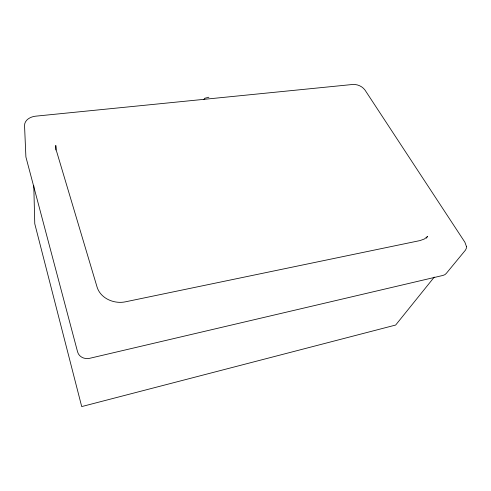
<?xml version="1.0" encoding="UTF-8"?>
<svg xmlns="http://www.w3.org/2000/svg" width="491" height="491" viewBox="0 0 491 491"><rect width="100%" height="100%" fill="white"/><g stroke="black" fill="none" stroke-linecap="round" stroke-linejoin="round"><path stroke-width="0.74" d="M55.728 150.019L55.784 145.446L56.361 150.571L97.12 287.229C100.772 298.7 114.36 304.217 125.567 301.793L420.093 240.559L424.402 238.982L427.649 236.337L426.292 238.196M203.82 99.501L204.833 98.225L208.896 97.249M434.271 277.09L395.66 325.042L81.709 406.579L34.769 223.761L33.793 185.751M466.45 246.494L466.272 248.477L465.437 250.152L446.27 273.426L444.864 274.672L442.986 275.426L89.657 358.313C84.851 359.547 78.965 357.025 77.621 352.004L25.9 156.973L24.55 125.8C24.305 119.841 30.792 116.533 35.96 116.14L352.722 84.47C357.393 84.157 362.284 86.281 365.028 90.111L464.86 242.186L466.45 246.494"/></g></svg>
